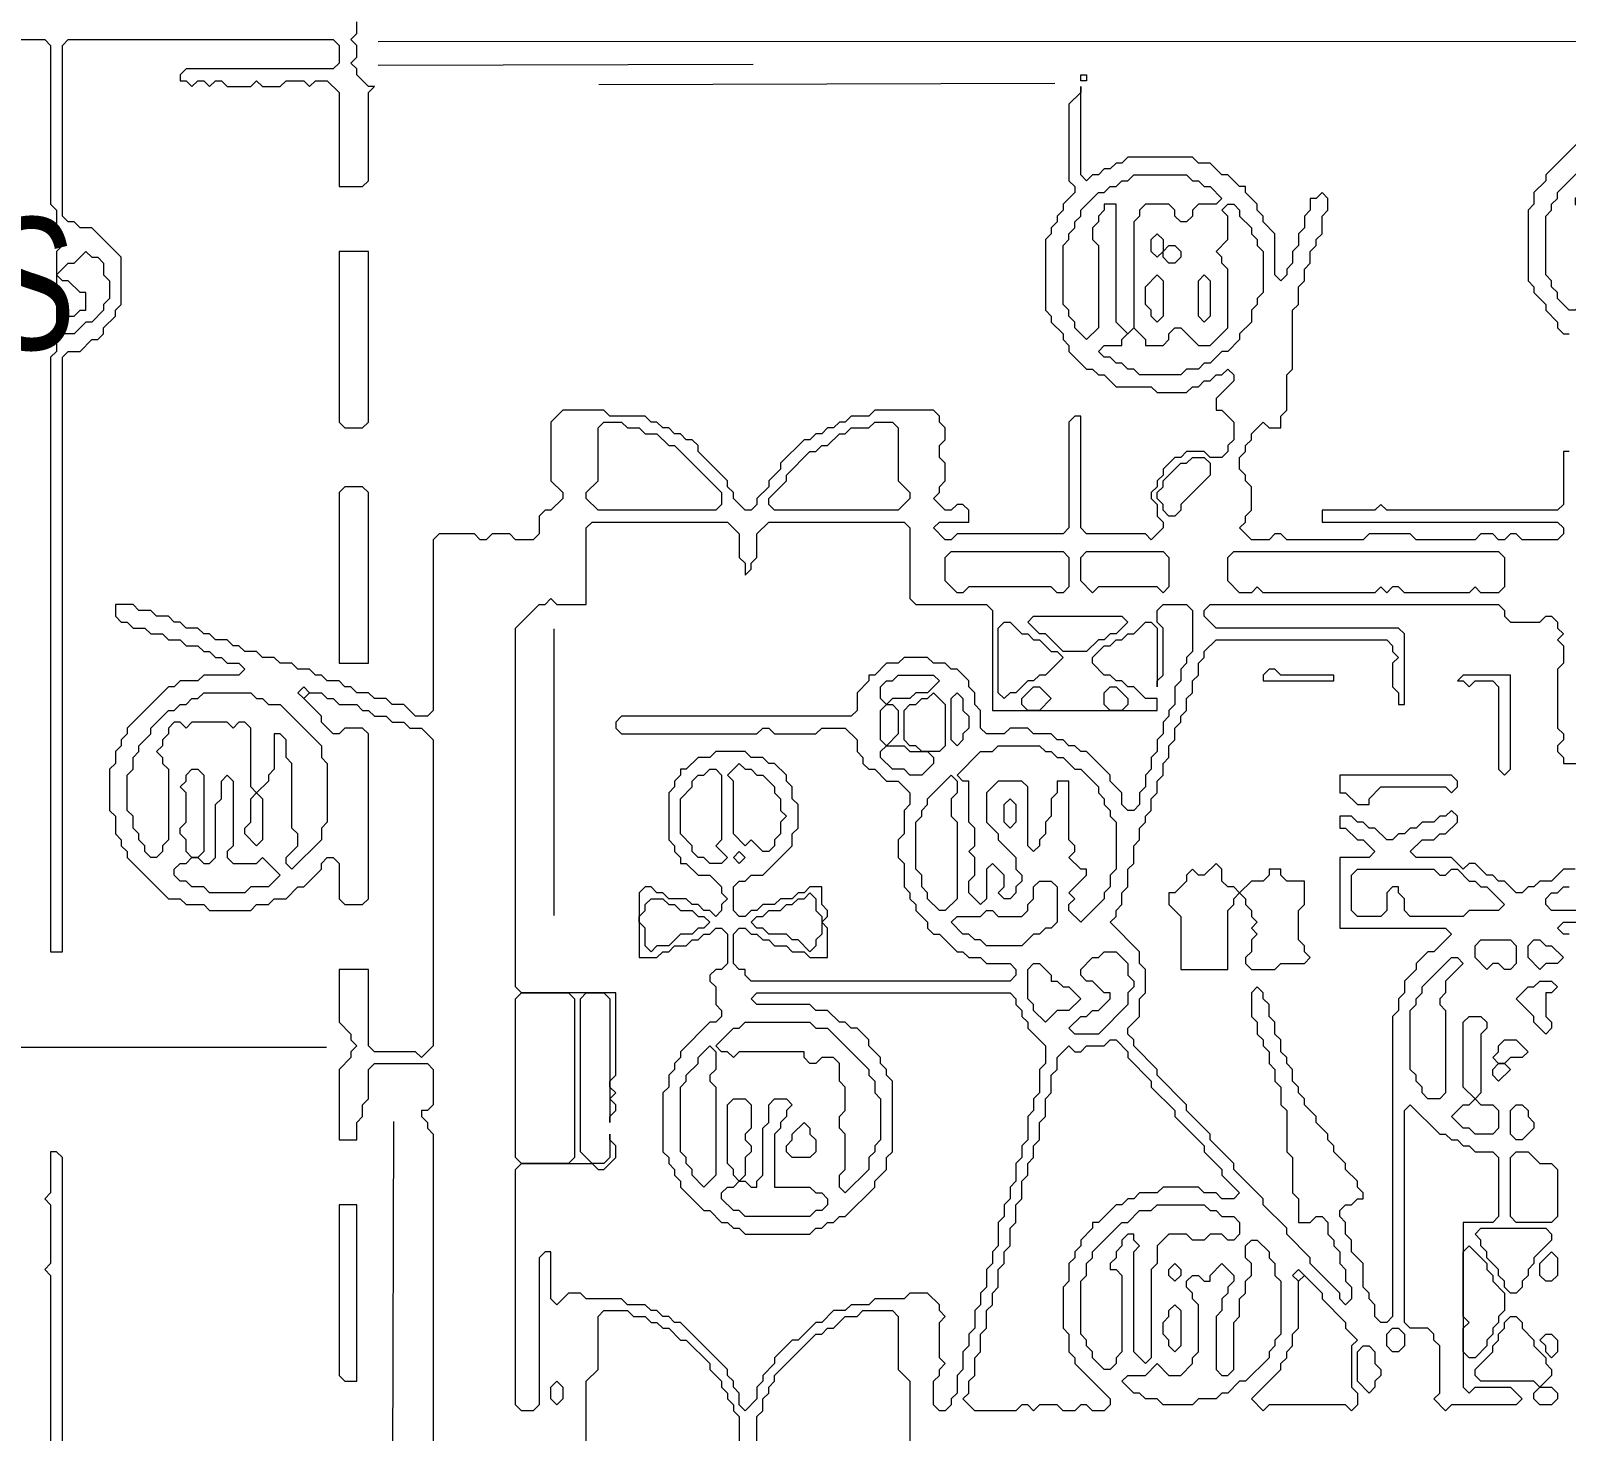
# Model space of a CAD drawing. Extents: x 20 to 3943, y 20 to 2783.
# Drawn here: x 2481.6 to 2742.5, y 1603.5 to 1841.5 of the extents above; entities that cross this region are included whole.
import ezdxf

# ---------------------------------------------------------------- set-up
doc = ezdxf.new("R2010")
doc.units = 0
for name, color, linetype, lineweight in [('OCR_TEXT', 6, 'Continuous', 0), ('TRACE_CURVE', 6, 'Continuous', 0), ('TRACE_STRAIGHT', 5, 'Continuous', 0), ('TRACE_TEXT_SYMBOL', 6, 'Continuous', 0)]:
    doc.layers.add(name, color=color, linetype=linetype, lineweight=lineweight)
doc.styles.add('wqy-unicode', font='wqy-unicode.lff')

msp = doc.modelspace()

# ---------------------------------------------------------------- linework, layer by layer
at = {"layer": 'TRACE_CURVE', "color": 6}
for points in [[(2533, 1840), (2534, 1839), (2534, 1836), (2533, 1835), (2508, 1835), (2507, 1834), (2507, 1833), (2508, 1833), (2509, 1832), (2510, 1833), (2511, 1833), (2512, 1832), (2513, 1833), (2514, 1833), (2515, 1832), (2519, 1832), (2520, 1833), (2521, 1832), (2524, 1832), (2525, 1833), (2528, 1833), (2529, 1832), (2530, 1833), (2532, 1833), (2534, 1831), (2534, 1815), (2538, 1815), (2539, 1816), (2539, 1831), (2540, 1832), (2539, 1832), (2537, 1834), (2537, 1835), (2536, 1836), (2537, 1837), (2537, 1839), (2536, 1840), (2537, 1841), (2537, 1843)], [(2444, 1840), (2484, 1840), (2485, 1839), (2485, 1812), (2486, 1811), (2486, 1807), (2487, 1806), (2487, 1805), (2486, 1804), (2486, 1792), (2487, 1792), (2488, 1793), (2489, 1793), (2490, 1794), (2491, 1794), (2491, 1797), (2490, 1797), (2488, 1799), (2487, 1799), (2486, 1800), (2488, 1802), (2489, 1802), (2491, 1804), (2492, 1803), (2493, 1803), (2494, 1802), (2494, 1800), (2495, 1799), (2495, 1796), (2494, 1795), (2494, 1794), (2492, 1792), (2491, 1792), (2489, 1790), (2486, 1790), (2486, 1787), (2485, 1786), (2485, 1685), (2487, 1685), (2487, 1786), (2488, 1787), (2490, 1787), (2492, 1789), (2493, 1789), (2494, 1790), (2494, 1791), (2496, 1793), (2496, 1794), (2497, 1795), (2497, 1803), (2492, 1808), (2490, 1808), (2489, 1809), (2488, 1809), (2487, 1810), (2487, 1839), (2488, 1840), (2533, 1840)], [(2687, 1769), (2688, 1770), (2688, 1771), (2689, 1772), (2689, 1773), (2691, 1775), (2692, 1774), (2694, 1774), (2694, 1776), (2695, 1777), (2695, 1783), (2696, 1784), (2696, 1794), (2697, 1795), (2697, 1798), (2698, 1799), (2698, 1801), (2699, 1802), (2699, 1804), (2700, 1805), (2700, 1806), (2701, 1807), (2701, 1810), (2702, 1811), (2702, 1813), (2701, 1814), (2700, 1813), (2699, 1813), (2699, 1811), (2698, 1810), (2698, 1808), (2697, 1807), (2697, 1805), (2696, 1804), (2696, 1802), (2695, 1801), (2695, 1800), (2694, 1799), (2693, 1800), (2693, 1807), (2691, 1809), (2691, 1810), (2690, 1811), (2690, 1812), (2688, 1814), (2688, 1815), (2687, 1815), (2685, 1817), (2684, 1817), (2682, 1819), (2680, 1819), (2679, 1820), (2668, 1820), (2667, 1819), (2666, 1819), (2665, 1818), (2664, 1818), (2663, 1817), (2662, 1817), (2661, 1816), (2660, 1817), (2660, 1832), (2660, 1831), (2658, 1829)], [(2658, 1829), (2658, 1816), (2659, 1815), (2659, 1814), (2657, 1812), (2657, 1811), (2656, 1810), (2656, 1809), (2655, 1808), (2655, 1807), (2654, 1806), (2654, 1794), (2655, 1793), (2655, 1792), (2657, 1790), (2657, 1789), (2658, 1788), (2658, 1787), (2661, 1784), (2662, 1784), (2663, 1783), (2664, 1783), (2666, 1781), (2672, 1781), (2673, 1780), (2678, 1780), (2679, 1781), (2680, 1781), (2681, 1782), (2682, 1782), (2683, 1783), (2684, 1783), (2685, 1784), (2686, 1783), (2686, 1782), (2683, 1779), (2683, 1777), (2684, 1777), (2686, 1775), (2686, 1772), (2685, 1771), (2685, 1770), (2684, 1769), (2682, 1769), (2681, 1770), (2678, 1770), (2677, 1769), (2676, 1769), (2674, 1767), (2674, 1766), (2673, 1765), (2673, 1764), (2672, 1763), (2672, 1762), (2673, 1761), (2673, 1759), (2674, 1758), (2674, 1757), (2672, 1755), (2671, 1756), (2661, 1756), (2660, 1757), (2660, 1776), (2659, 1776)], [(2572, 1777), (2570, 1775), (2570, 1765), (2572, 1763), (2572, 1762), (2570, 1760), (2569, 1760), (2568, 1759), (2568, 1756), (2567, 1755), (2564, 1755), (2563, 1756), (2560, 1756), (2559, 1755), (2558, 1755), (2557, 1756), (2551, 1756), (2550, 1755), (2550, 1726), (2549, 1725), (2547, 1725), (2545, 1727), (2543, 1727), (2542, 1728), (2540, 1728), (2539, 1729), (2537, 1729), (2536, 1730), (2535, 1730), (2534, 1731), (2532, 1731), (2531, 1732), (2530, 1732), (2529, 1733), (2527, 1733), (2526, 1734), (2524, 1734), (2523, 1735), (2521, 1735), (2520, 1736), (2518, 1736), (2517, 1737), (2516, 1737), (2515, 1738), (2513, 1738), (2512, 1739), (2511, 1739), (2510, 1740), (2508, 1740), (2507, 1741), (2506, 1741), (2505, 1742), (2503, 1742), (2502, 1743), (2500, 1743), (2499, 1744), (2496, 1744), (2496, 1742), (2497, 1741), (2498, 1741), (2499, 1740), (2501, 1740), (2502, 1739), (2504, 1739)], [(2659, 1776), (2658, 1775), (2658, 1757), (2657, 1756), (2639, 1756), (2638, 1755), (2637, 1755), (2635, 1757), (2636, 1758), (2641, 1758), (2641, 1760), (2640, 1761), (2639, 1761), (2638, 1760), (2637, 1760), (2635, 1762), (2636, 1763), (2636, 1764), (2637, 1765), (2637, 1768), (2636, 1769), (2636, 1771), (2637, 1772), (2637, 1774), (2636, 1775), (2636, 1776), (2635, 1777), (2625, 1777), (2624, 1776), (2621, 1776), (2620, 1775), (2619, 1775), (2618, 1774), (2617, 1774), (2616, 1773), (2615, 1773), (2614, 1772), (2613, 1772), (2609, 1768), (2609, 1767), (2607, 1765), (2607, 1764), (2605, 1762), (2605, 1761), (2604, 1760), (2603, 1760), (2601, 1762), (2601, 1763), (2600, 1764), (2600, 1765), (2595, 1770), (2595, 1771), (2594, 1772), (2593, 1772), (2592, 1773), (2591, 1773), (2590, 1774), (2589, 1774), (2588, 1775), (2587, 1775), (2586, 1776), (2580, 1776), (2579, 1777), (2572, 1777)], [(2743, 1770), (2742, 1770), (2742, 1761), (2741, 1760), (2712, 1760), (2711, 1761), (2710, 1760), (2701, 1760), (2701, 1758), (2741, 1758), (2742, 1757), (2742, 1756), (2741, 1755), (2735, 1755), (2734, 1756), (2733, 1756), (2732, 1755), (2731, 1755), (2730, 1756), (2728, 1756), (2727, 1755), (2717, 1755), (2716, 1756), (2709, 1756), (2708, 1755), (2695, 1755), (2694, 1756), (2693, 1756), (2692, 1755), (2689, 1755), (2687, 1757), (2688, 1758), (2688, 1759), (2689, 1760), (2689, 1764), (2688, 1765), (2688, 1766), (2687, 1767), (2687, 1769)], [(2569, 1744), (2570, 1745), (2571, 1744), (2576, 1744), (2576, 1757)], [(2576, 1757), (2577, 1758), (2600, 1758), (2602, 1756), (2602, 1752), (2603, 1751), (2603, 1749), (2604, 1750), (2604, 1751), (2605, 1752), (2605, 1756), (2607, 1758), (2630, 1758), (2631, 1757), (2631, 1745), (2632, 1744), (2644, 1744), (2645, 1743), (2645, 1726), (2673, 1726), (2673, 1728), (2671, 1728), (2669, 1730), (2668, 1730), (2667, 1731), (2666, 1731), (2665, 1732), (2664, 1732), (2662, 1734), (2662, 1735), (2664, 1737), (2665, 1737), (2666, 1738), (2667, 1738), (2668, 1739), (2669, 1739), (2671, 1741), (2672, 1741), (2673, 1740), (2673, 1730), (2673, 1731), (2674, 1732), (2674, 1740), (2673, 1741), (2673, 1743), (2674, 1744), (2678, 1744), (2679, 1743), (2679, 1736), (2678, 1735), (2678, 1734), (2677, 1733), (2677, 1731), (2676, 1730), (2676, 1727), (2675, 1726), (2675, 1725), (2674, 1724), (2674, 1722), (2673, 1721), (2673, 1719), (2672, 1718), (2672, 1716), (2671, 1715)], [(2606, 1613), (2606, 1612), (2605, 1611), (2605, 1609), (2603, 1607), (2602, 1608), (2602, 1610), (2601, 1611), (2601, 1612), (2600, 1613), (2600, 1614), (2592, 1622), (2591, 1622), (2590, 1623), (2589, 1623), (2588, 1624), (2587, 1624), (2586, 1625), (2583, 1625), (2582, 1626), (2576, 1626), (2575, 1627), (2573, 1627), (2571, 1625), (2570, 1626), (2570, 1634), (2569, 1634), (2568, 1633), (2568, 1608), (2567, 1607), (2565, 1607), (2564, 1608), (2564, 1648), (2565, 1649), (2577, 1649), (2578, 1648), (2579, 1648), (2581, 1650), (2581, 1652), (2580, 1653), (2580, 1654), (2580, 1650), (2579, 1649), (2577, 1649), (2575, 1651), (2575, 1677), (2576, 1678), (2579, 1678), (2580, 1677), (2580, 1656), (2580, 1657), (2581, 1658), (2581, 1659), (2580, 1660), (2581, 1661), (2580, 1662), (2580, 1663), (2581, 1664), (2581, 1678), (2565, 1678), (2564, 1679), (2564, 1740), (2568, 1744), (2569, 1744)], [(2681, 1743), (2682, 1744), (2731, 1744), (2732, 1743), (2732, 1742), (2733, 1741), (2738, 1741), (2739, 1742), (2740, 1742), (2741, 1741), (2741, 1740), (2742, 1739), (2741, 1738), (2742, 1737), (2742, 1734), (2741, 1733), (2741, 1723), (2742, 1722), (2742, 1721), (2741, 1720), (2741, 1719), (2742, 1718), (2742, 1717), (2752, 1717)], [(2712, 1738), (2713, 1737), (2713, 1736), (2714, 1735), (2713, 1734), (2713, 1730), (2714, 1729), (2714, 1727), (2715, 1727), (2715, 1739), (2714, 1740), (2683, 1740), (2681, 1742), (2681, 1743)], [(2504, 1739), (2505, 1738), (2507, 1738), (2508, 1737), (2510, 1737), (2511, 1736), (2512, 1736), (2513, 1735), (2514, 1735), (2515, 1734), (2517, 1734), (2518, 1733), (2517, 1732), (2511, 1732), (2510, 1731), (2507, 1731), (2506, 1730), (2505, 1730), (2498, 1723), (2498, 1722), (2497, 1721), (2497, 1720), (2496, 1719), (2496, 1717), (2495, 1716), (2495, 1709), (2496, 1708), (2496, 1705), (2497, 1704), (2497, 1703), (2498, 1702), (2498, 1701), (2505, 1694), (2507, 1694), (2508, 1693), (2511, 1693), (2512, 1692), (2519, 1692), (2520, 1693), (2522, 1693), (2523, 1694), (2525, 1694), (2527, 1696), (2528, 1696), (2531, 1699), (2531, 1700), (2532, 1701), (2533, 1701), (2534, 1700), (2534, 1694), (2535, 1693), (2538, 1693), (2539, 1694), (2539, 1722), (2538, 1723), (2535, 1723), (2534, 1722), (2533, 1722), (2531, 1724), (2531, 1725), (2528, 1728), (2529, 1729), (2531, 1729), (2532, 1728)], [(2706, 1628), (2706, 1626), (2705, 1625), (2704, 1626), (2704, 1627), (2699, 1632), (2699, 1633), (2695, 1637), (2695, 1638), (2691, 1642), (2691, 1643), (2686, 1648), (2686, 1649), (2682, 1653), (2682, 1654), (2678, 1658), (2678, 1659), (2673, 1664), (2673, 1665), (2669, 1669), (2669, 1670), (2668, 1671), (2668, 1672), (2670, 1674), (2670, 1677), (2671, 1678), (2671, 1682), (2670, 1683), (2670, 1685), (2665, 1690), (2666, 1691), (2666, 1692), (2667, 1693), (2667, 1695), (2668, 1696), (2668, 1699), (2669, 1700), (2669, 1703), (2670, 1704), (2670, 1706), (2671, 1707), (2671, 1708), (2672, 1709), (2672, 1711), (2673, 1712), (2673, 1714), (2674, 1715), (2674, 1717), (2675, 1718), (2675, 1720), (2676, 1721), (2676, 1723), (2677, 1724), (2677, 1725), (2678, 1726), (2678, 1728), (2679, 1729), (2679, 1731), (2680, 1732), (2680, 1734), (2681, 1735), (2681, 1736), (2683, 1738), (2712, 1738)], [(2671, 1715), (2671, 1713), (2670, 1712), (2670, 1710), (2669, 1709), (2668, 1709), (2667, 1710), (2667, 1712), (2665, 1714), (2665, 1715), (2661, 1719), (2660, 1719), (2659, 1720), (2658, 1720), (2657, 1721), (2656, 1721), (2655, 1722), (2652, 1722), (2651, 1723), (2648, 1723), (2647, 1722), (2644, 1722), (2643, 1723), (2643, 1726), (2642, 1727), (2642, 1729), (2641, 1730), (2641, 1731), (2639, 1733), (2638, 1733), (2637, 1734), (2635, 1734), (2634, 1735), (2630, 1735), (2629, 1734), (2627, 1734), (2625, 1732), (2624, 1732), (2624, 1731), (2622, 1729), (2622, 1726), (2621, 1725), (2582, 1725), (2581, 1724), (2581, 1723), (2582, 1722), (2605, 1722), (2606, 1723), (2607, 1723), (2608, 1722), (2615, 1722), (2616, 1723), (2620, 1723), (2622, 1721), (2622, 1719), (2623, 1718), (2623, 1717), (2624, 1716), (2625, 1716), (2627, 1714), (2629, 1714), (2631, 1712), (2631, 1710), (2630, 1709)], [(2510, 1728), (2511, 1729), (2519, 1729), (2520, 1728), (2521, 1728), (2522, 1727), (2524, 1727), (2531, 1720), (2531, 1718), (2532, 1717), (2532, 1707), (2531, 1706), (2531, 1704), (2526, 1699), (2525, 1700), (2525, 1701), (2527, 1703), (2527, 1705), (2526, 1706), (2526, 1717), (2525, 1718), (2525, 1721), (2524, 1722), (2523, 1722), (2523, 1716), (2522, 1715), (2522, 1714), (2520, 1712), (2519, 1713), (2519, 1723), (2518, 1724), (2517, 1724), (2516, 1723), (2515, 1724), (2509, 1724), (2508, 1723), (2507, 1724), (2506, 1724), (2505, 1723), (2505, 1722), (2504, 1721), (2504, 1720), (2503, 1719), (2504, 1718), (2504, 1717), (2505, 1716), (2505, 1704), (2504, 1703), (2504, 1702), (2503, 1701), (2502, 1701), (2501, 1702), (2501, 1703), (2500, 1704), (2500, 1705), (2499, 1706), (2499, 1708), (2498, 1709), (2498, 1715), (2499, 1716), (2499, 1718), (2500, 1719), (2500, 1720), (2502, 1722)], [(2502, 1722), (2502, 1723), (2505, 1726), (2506, 1726), (2507, 1727), (2508, 1727), (2509, 1728), (2510, 1728)], [(2532, 1728), (2533, 1728), (2534, 1727), (2537, 1727), (2538, 1726), (2539, 1726), (2540, 1725), (2542, 1725), (2543, 1724), (2545, 1724), (2546, 1723), (2548, 1723), (2550, 1721), (2550, 1669), (2548, 1667), (2547, 1668), (2540, 1668), (2539, 1669), (2539, 1682), (2534, 1682), (2534, 1673), (2536, 1671), (2536, 1670), (2537, 1669), (2536, 1668), (2536, 1667), (2534, 1665), (2534, 1653), (2537, 1653), (2537, 1656), (2538, 1657), (2538, 1659), (2539, 1660), (2539, 1665), (2540, 1666), (2549, 1666), (2550, 1665), (2550, 1659), (2549, 1658), (2548, 1658), (2548, 1657), (2549, 1656), (2549, 1655), (2550, 1654), (2550, 1594)], [(2645, 1719), (2646, 1720), (2653, 1720), (2654, 1719), (2655, 1719), (2656, 1718), (2657, 1718), (2659, 1716), (2660, 1716), (2663, 1713), (2663, 1712), (2664, 1711), (2664, 1710), (2665, 1709), (2665, 1708), (2666, 1707), (2666, 1699), (2665, 1698), (2665, 1696), (2664, 1695), (2664, 1694), (2660, 1690), (2658, 1692), (2658, 1693), (2659, 1694), (2658, 1695), (2661, 1698), (2661, 1699), (2660, 1699), (2658, 1701), (2659, 1702), (2659, 1703), (2658, 1704), (2658, 1714), (2656, 1714), (2656, 1712), (2655, 1711), (2655, 1708), (2654, 1707), (2654, 1705), (2653, 1704), (2653, 1703), (2652, 1702), (2651, 1703), (2651, 1713), (2650, 1714), (2646, 1714), (2644, 1712), (2644, 1707), (2646, 1705), (2646, 1704), (2649, 1701), (2649, 1699), (2650, 1698), (2650, 1697), (2649, 1696), (2649, 1695), (2648, 1694), (2647, 1694), (2646, 1695), (2647, 1696), (2647, 1698), (2645, 1700), (2644, 1699)], [(2606, 1698), (2611, 1703), (2611, 1705), (2612, 1706), (2612, 1710), (2611, 1711), (2611, 1713), (2610, 1714), (2610, 1715), (2608, 1717), (2607, 1717), (2606, 1718), (2604, 1718), (2603, 1719), (2598, 1719), (2597, 1718), (2595, 1718), (2593, 1716), (2592, 1716), (2592, 1715), (2591, 1714), (2591, 1713), (2590, 1712), (2590, 1704), (2591, 1703), (2591, 1702), (2592, 1701), (2592, 1700), (2593, 1700), (2595, 1698), (2597, 1698), (2599, 1696), (2599, 1695), (2600, 1694), (2599, 1693), (2599, 1692), (2598, 1691), (2597, 1692), (2596, 1692), (2595, 1693), (2594, 1693), (2593, 1694), (2590, 1694), (2589, 1695), (2588, 1695), (2587, 1696), (2586, 1696), (2585, 1695), (2585, 1684), (2588, 1684), (2589, 1685), (2590, 1685), (2591, 1686), (2593, 1686), (2594, 1687), (2595, 1687), (2596, 1688), (2597, 1688), (2598, 1689), (2599, 1689), (2600, 1688), (2600, 1683), (2599, 1682), (2598, 1682)], [(2644, 1699), (2644, 1694), (2643, 1693), (2641, 1695), (2641, 1697), (2642, 1698), (2642, 1701), (2641, 1702), (2642, 1703), (2642, 1706), (2641, 1707), (2641, 1714), (2640, 1714), (2639, 1715), (2643, 1719), (2645, 1719)], [(2630, 1709), (2630, 1705), (2629, 1704), (2629, 1701), (2630, 1700), (2630, 1696), (2631, 1695), (2631, 1694), (2632, 1693), (2632, 1692), (2634, 1690), (2634, 1689), (2635, 1688), (2636, 1688), (2639, 1685), (2640, 1685), (2641, 1684), (2643, 1684), (2644, 1683), (2648, 1683), (2649, 1682), (2649, 1681), (2648, 1680), (2604, 1680), (2603, 1681), (2603, 1682), (2602, 1682), (2601, 1683), (2601, 1688), (2602, 1689), (2603, 1689), (2604, 1688), (2605, 1688), (2606, 1687), (2607, 1687), (2608, 1686), (2610, 1686), (2611, 1685), (2613, 1685), (2614, 1684), (2617, 1684), (2617, 1689), (2616, 1690), (2617, 1691), (2617, 1692), (2616, 1693), (2616, 1696), (2614, 1696), (2613, 1695), (2612, 1695), (2611, 1694), (2609, 1694), (2608, 1693), (2606, 1693), (2605, 1692), (2604, 1692), (2603, 1691), (2602, 1691), (2601, 1692), (2601, 1696), (2602, 1697), (2603, 1697), (2604, 1698), (2606, 1698)], [(2730, 1698), (2729, 1698), (2727, 1700), (2726, 1700), (2725, 1699), (2723, 1701), (2717, 1701), (2716, 1702), (2718, 1704), (2720, 1704), (2721, 1705), (2722, 1705), (2724, 1707), (2724, 1708), (2723, 1709), (2722, 1708), (2721, 1708), (2720, 1707), (2718, 1707), (2717, 1706), (2716, 1706), (2715, 1705), (2714, 1705), (2713, 1704), (2712, 1704), (2710, 1706), (2709, 1706), (2708, 1707), (2707, 1707), (2706, 1708), (2704, 1708), (2704, 1706), (2705, 1706), (2707, 1704), (2708, 1704), (2710, 1702), (2709, 1701), (2704, 1701), (2704, 1689), (2722, 1689), (2723, 1688), (2720, 1685), (2719, 1685), (2717, 1683), (2717, 1682), (2715, 1680), (2715, 1678), (2714, 1677), (2714, 1675), (2713, 1674), (2713, 1623), (2712, 1622), (2711, 1622), (2710, 1623), (2710, 1625), (2709, 1626), (2709, 1627), (2708, 1628), (2708, 1632), (2706, 1634), (2706, 1636), (2705, 1637), (2705, 1639), (2704, 1640)], [(2744, 1699), (2742, 1699), (2740, 1697), (2738, 1697), (2737, 1696), (2736, 1696), (2735, 1695), (2734, 1695), (2732, 1697), (2731, 1697), (2730, 1698)], [(2746, 1692), (2740, 1692), (2739, 1693), (2739, 1694), (2740, 1695), (2741, 1695), (2742, 1696), (2743, 1696)], [(2743, 1688), (2742, 1688), (2741, 1689), (2742, 1690), (2746, 1690)], [(2598, 1682), (2597, 1681), (2597, 1680), (2598, 1679), (2598, 1676), (2599, 1675), (2599, 1674), (2598, 1673), (2597, 1673), (2592, 1668), (2592, 1667), (2591, 1666), (2591, 1665), (2590, 1664), (2590, 1662), (2589, 1661), (2589, 1651), (2590, 1650), (2590, 1649), (2591, 1648), (2591, 1647), (2592, 1646), (2592, 1645), (2596, 1641), (2597, 1641), (2599, 1639), (2600, 1639), (2601, 1638), (2602, 1638), (2603, 1637), (2614, 1637), (2615, 1638), (2616, 1638), (2617, 1639), (2618, 1639), (2619, 1640), (2620, 1640), (2625, 1645), (2625, 1646), (2627, 1648), (2627, 1650), (2628, 1651), (2628, 1663), (2627, 1664), (2627, 1665), (2626, 1666), (2626, 1667), (2624, 1669), (2624, 1670), (2622, 1672), (2621, 1672), (2620, 1673), (2619, 1673), (2617, 1675), (2615, 1675), (2614, 1676), (2605, 1676), (2604, 1677), (2605, 1678), (2648, 1678), (2649, 1677), (2649, 1676), (2650, 1675), (2650, 1674)], [(2704, 1640), (2704, 1641), (2705, 1642), (2706, 1642), (2707, 1643), (2708, 1643), (2708, 1644), (2707, 1645), (2707, 1646), (2705, 1648), (2705, 1649), (2703, 1651), (2703, 1652), (2702, 1653), (2702, 1654), (2700, 1656), (2700, 1657), (2698, 1659), (2698, 1660), (2697, 1661), (2697, 1662), (2696, 1663), (2696, 1665), (2695, 1666), (2695, 1667), (2694, 1668), (2694, 1670), (2693, 1671), (2693, 1673), (2692, 1674), (2692, 1676), (2691, 1677), (2691, 1678), (2690, 1679), (2689, 1678), (2689, 1674), (2690, 1673), (2690, 1671), (2691, 1670), (2691, 1669), (2692, 1668), (2692, 1666), (2693, 1665), (2693, 1663), (2694, 1662), (2694, 1659), (2695, 1658), (2695, 1651), (2696, 1650), (2696, 1644), (2697, 1643), (2697, 1639), (2699, 1639), (2700, 1640), (2701, 1640), (2702, 1639), (2702, 1637), (2703, 1636), (2703, 1635), (2704, 1634), (2704, 1632), (2705, 1631), (2705, 1629), (2706, 1628)], [(2650, 1674), (2651, 1673), (2651, 1672), (2654, 1669), (2654, 1666), (2653, 1665), (2653, 1661), (2652, 1660), (2652, 1658), (2651, 1657), (2651, 1653), (2650, 1652), (2650, 1650), (2649, 1649), (2649, 1646), (2648, 1645), (2648, 1643), (2647, 1642), (2647, 1640), (2646, 1639), (2646, 1635), (2645, 1634), (2645, 1632), (2644, 1631), (2644, 1628), (2643, 1627), (2643, 1625), (2642, 1624), (2642, 1621), (2641, 1620), (2641, 1618), (2640, 1617), (2640, 1614), (2639, 1613), (2639, 1610), (2638, 1609), (2638, 1608), (2637, 1607), (2636, 1607), (2635, 1608), (2635, 1612), (2636, 1613), (2636, 1614), (2637, 1615), (2636, 1616), (2636, 1622), (2637, 1623), (2636, 1624), (2636, 1625), (2634, 1627), (2631, 1627), (2630, 1626), (2625, 1626), (2624, 1625), (2621, 1625), (2620, 1624), (2618, 1624), (2616, 1622), (2615, 1622), (2612, 1619), (2611, 1619), (2608, 1616), (2608, 1615), (2606, 1613)], [(2664, 1669), (2665, 1670), (2666, 1670), (2668, 1668), (2668, 1667), (2672, 1663), (2672, 1662), (2676, 1658), (2676, 1657), (2681, 1652), (2681, 1651), (2684, 1648), (2684, 1647), (2687, 1644), (2686, 1643), (2684, 1643), (2683, 1644), (2681, 1644), (2680, 1645), (2674, 1645), (2673, 1644), (2670, 1644), (2669, 1643), (2668, 1643), (2667, 1642), (2666, 1642), (2663, 1639), (2662, 1639), (2662, 1638), (2660, 1636), (2660, 1635), (2659, 1634), (2659, 1633), (2658, 1632), (2658, 1629), (2657, 1628), (2657, 1621), (2658, 1620), (2658, 1617), (2659, 1616), (2659, 1615), (2665, 1609), (2665, 1608), (2664, 1607), (2662, 1607), (2661, 1608), (2660, 1608), (2659, 1607), (2657, 1607), (2656, 1608), (2653, 1608), (2652, 1607), (2651, 1608), (2650, 1608), (2649, 1607), (2642, 1607), (2640, 1609), (2641, 1610), (2641, 1612), (2642, 1613), (2642, 1616), (2643, 1617), (2643, 1620), (2644, 1621)], [(2644, 1621), (2644, 1624), (2645, 1625), (2645, 1627), (2646, 1628), (2646, 1631), (2647, 1632), (2647, 1634), (2648, 1635), (2648, 1638), (2649, 1639), (2649, 1642), (2650, 1643), (2650, 1646), (2651, 1647), (2651, 1649), (2652, 1650), (2652, 1652), (2653, 1653), (2653, 1656), (2654, 1657), (2654, 1660), (2655, 1661), (2655, 1664), (2656, 1665), (2656, 1667), (2658, 1669), (2659, 1668), (2660, 1668), (2661, 1669), (2664, 1669)], [(2487, 1567), (2487, 1650), (2486, 1651), (2485, 1651), (2485, 1644), (2484, 1643), (2485, 1642), (2485, 1632), (2484, 1631), (2485, 1630), (2485, 1569)], [(2576, 1594), (2576, 1612), (2578, 1614), (2578, 1623)], [(2578, 1623), (2579, 1624), (2583, 1624), (2584, 1623), (2586, 1623), (2587, 1622), (2588, 1622), (2589, 1621), (2590, 1621), (2592, 1619), (2593, 1619), (2597, 1615), (2597, 1614), (2599, 1612), (2599, 1611), (2600, 1610), (2600, 1609), (2601, 1608), (2601, 1607), (2602, 1606), (2602, 1601)], [(2605, 1600), (2605, 1606), (2606, 1607), (2606, 1609), (2607, 1610), (2607, 1611), (2608, 1612), (2608, 1613), (2615, 1620), (2616, 1620), (2617, 1621), (2618, 1621), (2620, 1623), (2622, 1623), (2623, 1624), (2628, 1624), (2629, 1623), (2629, 1614), (2631, 1612), (2631, 1594)]]:
    msp.add_lwpolyline(points, dxfattribs=at)
for points in [[(2668, 1816), (2669, 1817), (2678, 1817), (2679, 1816), (2680, 1816), (2681, 1815), (2682, 1815), (2684, 1813), (2683, 1812), (2680, 1812), (2679, 1811), (2679, 1810), (2678, 1809), (2677, 1809), (2676, 1810), (2676, 1811), (2675, 1812), (2671, 1812), (2670, 1811), (2670, 1810), (2669, 1809), (2669, 1791), (2668, 1790), (2666, 1792), (2666, 1812), (2664, 1812), (2664, 1811), (2663, 1810), (2663, 1809), (2662, 1808), (2662, 1806), (2663, 1805), (2663, 1791), (2661, 1789), (2659, 1791), (2659, 1792), (2658, 1793), (2658, 1794), (2657, 1795), (2657, 1805), (2658, 1806), (2658, 1807), (2659, 1808), (2659, 1809), (2660, 1810), (2660, 1811), (2663, 1814), (2664, 1814), (2665, 1815), (2666, 1815), (2667, 1816)], [(2684, 1811), (2685, 1812), (2686, 1812), (2687, 1811), (2687, 1810), (2689, 1808), (2689, 1807), (2690, 1806), (2690, 1805), (2691, 1804), (2691, 1797), (2690, 1796), (2690, 1795), (2689, 1794), (2689, 1792), (2687, 1790), (2687, 1789), (2685, 1787), (2684, 1787), (2682, 1785), (2681, 1785), (2680, 1784), (2678, 1784), (2677, 1783), (2670, 1783), (2669, 1784), (2668, 1784), (2667, 1785), (2666, 1785), (2665, 1786), (2664, 1786), (2663, 1787), (2664, 1788), (2667, 1788), (2667, 1789), (2669, 1791), (2671, 1789), (2671, 1788), (2674, 1788), (2675, 1789), (2675, 1790), (2676, 1791), (2677, 1791), (2680, 1788), (2682, 1788), (2685, 1791), (2685, 1801), (2684, 1802), (2684, 1803), (2683, 1804), (2685, 1806), (2685, 1810)], [(2672, 1806), (2673, 1807), (2674, 1806), (2674, 1804), (2673, 1803), (2672, 1804)], [(2674, 1804), (2675, 1805), (2676, 1805), (2677, 1804), (2677, 1803), (2676, 1802), (2675, 1802), (2674, 1803)], [(2673, 1800), (2674, 1799), (2674, 1793), (2673, 1792), (2672, 1793), (2672, 1794), (2671, 1795), (2671, 1798)], [(2680, 1799), (2681, 1800), (2682, 1799), (2682, 1793), (2681, 1792), (2680, 1793)], [(2578, 1774), (2579, 1775), (2582, 1775), (2583, 1774), (2585, 1774), (2586, 1773), (2588, 1773), (2590, 1771), (2591, 1771), (2599, 1763), (2599, 1761), (2598, 1760), (2578, 1760), (2576, 1762), (2576, 1763), (2578, 1765)], [(2624, 1774), (2625, 1775), (2628, 1775), (2629, 1774), (2629, 1765), (2631, 1763), (2631, 1762), (2629, 1760), (2608, 1760), (2607, 1761), (2607, 1762), (2610, 1765), (2610, 1766), (2614, 1770), (2615, 1770), (2616, 1771), (2617, 1771), (2619, 1773), (2620, 1773), (2621, 1774)], [(2678, 1768), (2679, 1769), (2681, 1769), (2682, 1768), (2682, 1766), (2677, 1761), (2677, 1760), (2676, 1759), (2675, 1759), (2674, 1760), (2674, 1761), (2673, 1762), (2673, 1763), (2674, 1764), (2674, 1765), (2677, 1768)], [(2637, 1752), (2638, 1753), (2657, 1753), (2658, 1752), (2658, 1747), (2657, 1746), (2656, 1746), (2655, 1747), (2641, 1747), (2640, 1746), (2639, 1746), (2637, 1748)], [(2660, 1752), (2661, 1753), (2674, 1753), (2675, 1752), (2675, 1747), (2674, 1746), (2673, 1747), (2663, 1747), (2662, 1746), (2660, 1748)], [(2685, 1752), (2686, 1753), (2731, 1753), (2732, 1752), (2732, 1747), (2731, 1746), (2728, 1746), (2727, 1747), (2726, 1746), (2715, 1746), (2714, 1747), (2713, 1747), (2712, 1746), (2711, 1747), (2710, 1746), (2691, 1746), (2690, 1747), (2689, 1746), (2687, 1746), (2685, 1748)], [(2646, 1740), (2647, 1741), (2648, 1741), (2650, 1739), (2651, 1739), (2652, 1738), (2653, 1738), (2655, 1736), (2656, 1736), (2657, 1735), (2654, 1732), (2653, 1732), (2652, 1731), (2651, 1731), (2649, 1729), (2648, 1729), (2647, 1728), (2646, 1729)], [(2651, 1741), (2652, 1742), (2667, 1742), (2668, 1741), (2666, 1739), (2665, 1739), (2664, 1738), (2663, 1738), (2661, 1736), (2657, 1736), (2654, 1739), (2653, 1739)], [(2527, 1729), (2528, 1730), (2529, 1729), (2528, 1728)], [(2628, 1731), (2629, 1732), (2635, 1732), (2636, 1731), (2634, 1729), (2632, 1729), (2631, 1728), (2628, 1728), (2627, 1727), (2626, 1728), (2626, 1730), (2627, 1731)], [(2652, 1730), (2653, 1730), (2655, 1728), (2653, 1726), (2651, 1726), (2650, 1727), (2650, 1728)], [(2664, 1729), (2665, 1730), (2666, 1730), (2668, 1728), (2668, 1727), (2667, 1726), (2665, 1726), (2664, 1727)], [(2634, 1728), (2635, 1729), (2637, 1727), (2637, 1720), (2636, 1719), (2633, 1719), (2632, 1720), (2631, 1720), (2630, 1721), (2630, 1726), (2631, 1727), (2632, 1727), (2633, 1728)], [(2638, 1728), (2639, 1729), (2640, 1728), (2640, 1726), (2641, 1725), (2641, 1723), (2640, 1722), (2640, 1721), (2639, 1720), (2638, 1721)], [(2626, 1726), (2627, 1727), (2628, 1727), (2629, 1726), (2629, 1722), (2627, 1720), (2626, 1721)], [(2626, 1719), (2627, 1720), (2630, 1720), (2631, 1719), (2634, 1719), (2635, 1718), (2635, 1717), (2633, 1715), (2631, 1715), (2630, 1716), (2628, 1716), (2626, 1718)], [(2602, 1717), (2603, 1716), (2604, 1716), (2605, 1715), (2606, 1715), (2608, 1713), (2608, 1712), (2609, 1711), (2609, 1709), (2610, 1708), (2609, 1707), (2609, 1705), (2608, 1704), (2608, 1703), (2607, 1702), (2606, 1702), (2604, 1704), (2603, 1703), (2601, 1705), (2601, 1714), (2600, 1715)], [(2514, 1714), (2515, 1715), (2516, 1714), (2516, 1703), (2515, 1702), (2515, 1701), (2516, 1700), (2520, 1700), (2521, 1701), (2524, 1698), (2522, 1696), (2519, 1696), (2518, 1695), (2512, 1695), (2511, 1696), (2509, 1696), (2508, 1697), (2507, 1697), (2506, 1698), (2506, 1699), (2507, 1700), (2508, 1700), (2509, 1701), (2510, 1701), (2511, 1700), (2512, 1700), (2513, 1701), (2513, 1710), (2514, 1711)], [(2508, 1715), (2509, 1716), (2510, 1716), (2511, 1715), (2511, 1702), (2510, 1701), (2509, 1701), (2508, 1702), (2508, 1704), (2507, 1705), (2507, 1706), (2508, 1707), (2508, 1712), (2507, 1713), (2508, 1714)], [(2596, 1715), (2597, 1716), (2598, 1716), (2599, 1715), (2599, 1704), (2598, 1703), (2600, 1701), (2599, 1700), (2597, 1700), (2596, 1701), (2595, 1701), (2594, 1702), (2594, 1703), (2592, 1705), (2592, 1711), (2594, 1713), (2594, 1714), (2595, 1715)], [(2638, 1715), (2639, 1714), (2639, 1712), (2638, 1711), (2638, 1708), (2639, 1707), (2639, 1694), (2637, 1692), (2636, 1692), (2634, 1694), (2634, 1695), (2633, 1696), (2633, 1698), (2632, 1699), (2632, 1707), (2633, 1708), (2633, 1709), (2634, 1710), (2634, 1711)], [(2519, 1711), (2520, 1712), (2521, 1711), (2521, 1704), (2520, 1703), (2518, 1705), (2518, 1706), (2519, 1707)], [(2647, 1710), (2648, 1711), (2649, 1710), (2649, 1707), (2648, 1706), (2647, 1707)], [(2601, 1701), (2602, 1702), (2603, 1701), (2602, 1700)], [(2706, 1698), (2707, 1699), (2720, 1699), (2721, 1698), (2722, 1698), (2723, 1699), (2724, 1699), (2726, 1697), (2727, 1697), (2728, 1696), (2729, 1696), (2732, 1693), (2731, 1692), (2726, 1692), (2725, 1691), (2716, 1691), (2715, 1692), (2715, 1694), (2714, 1695), (2714, 1696), (2713, 1696), (2712, 1695), (2712, 1692), (2711, 1691), (2707, 1691), (2706, 1692)], [(2652, 1696), (2653, 1697), (2655, 1697), (2656, 1696), (2656, 1690), (2655, 1689), (2654, 1689), (2653, 1688), (2652, 1688), (2650, 1686), (2644, 1686), (2643, 1687), (2642, 1687), (2641, 1688), (2640, 1688), (2638, 1690), (2639, 1691), (2643, 1691), (2644, 1692), (2645, 1692), (2646, 1691), (2650, 1691), (2651, 1692), (2651, 1693), (2652, 1694)], [(2586, 1693), (2587, 1694), (2589, 1694), (2590, 1693), (2591, 1693), (2592, 1692), (2594, 1692), (2595, 1691), (2596, 1691), (2597, 1690), (2596, 1689), (2595, 1689), (2594, 1688), (2592, 1688), (2590, 1686), (2588, 1686), (2587, 1685), (2586, 1686), (2586, 1689), (2585, 1690), (2585, 1691), (2586, 1692)], [(2613, 1694), (2614, 1695), (2615, 1694), (2615, 1692), (2616, 1691), (2616, 1688), (2615, 1687), (2615, 1686), (2614, 1685), (2612, 1687), (2611, 1687), (2610, 1688), (2607, 1688), (2606, 1689), (2605, 1689), (2604, 1690), (2605, 1691), (2606, 1691), (2607, 1692), (2609, 1692), (2610, 1693), (2611, 1693), (2612, 1694)], [(2727, 1686), (2728, 1687), (2733, 1687), (2734, 1686), (2734, 1683), (2733, 1682), (2732, 1682), (2731, 1683), (2730, 1683), (2729, 1682), (2727, 1684)], [(2736, 1686), (2737, 1687), (2738, 1687), (2739, 1686), (2740, 1686), (2742, 1684), (2741, 1683), (2739, 1683), (2738, 1682), (2736, 1684)], [(2651, 1682), (2652, 1683), (2653, 1683), (2655, 1681), (2655, 1680), (2656, 1680), (2657, 1679), (2658, 1679), (2660, 1677), (2658, 1675), (2656, 1675), (2654, 1673), (2652, 1675), (2652, 1676), (2651, 1677)], [(2663, 1684), (2664, 1685), (2666, 1685), (2668, 1683), (2668, 1681), (2669, 1680), (2669, 1679), (2668, 1678), (2668, 1676), (2663, 1671), (2659, 1671), (2658, 1672), (2660, 1674), (2661, 1674), (2662, 1675), (2663, 1675), (2665, 1677), (2665, 1678), (2664, 1678), (2662, 1680), (2661, 1680), (2660, 1681), (2660, 1682), (2662, 1684)], [(2723, 1684), (2724, 1684), (2725, 1683), (2722, 1680), (2722, 1678), (2721, 1677), (2721, 1676), (2722, 1675), (2722, 1661), (2721, 1660), (2719, 1660), (2718, 1661), (2718, 1662), (2717, 1663), (2717, 1664), (2716, 1665), (2716, 1675), (2717, 1676), (2717, 1677), (2718, 1678), (2718, 1679)], [(2564, 1677), (2565, 1678), (2573, 1678), (2574, 1677), (2574, 1650), (2573, 1649), (2565, 1649), (2564, 1650)], [(2737, 1679), (2738, 1680), (2740, 1680), (2741, 1679), (2740, 1678), (2739, 1678), (2739, 1674), (2740, 1673), (2740, 1672), (2739, 1671), (2737, 1673), (2737, 1674), (2734, 1677), (2736, 1679)], [(2602, 1672), (2603, 1673), (2614, 1673), (2615, 1672), (2617, 1672), (2624, 1665), (2624, 1664), (2625, 1663), (2625, 1661), (2626, 1660), (2626, 1653), (2625, 1652), (2625, 1651), (2624, 1650), (2624, 1648), (2620, 1644), (2619, 1645), (2619, 1647), (2620, 1648), (2620, 1654), (2619, 1655), (2619, 1657), (2620, 1658), (2620, 1662), (2619, 1663), (2619, 1666), (2618, 1667), (2616, 1667), (2615, 1666), (2614, 1666), (2613, 1667), (2613, 1668), (2602, 1668), (2601, 1667), (2600, 1668), (2599, 1668), (2598, 1669), (2601, 1672)], [(2725, 1673), (2726, 1674), (2728, 1674), (2729, 1673), (2729, 1672), (2728, 1671), (2728, 1661), (2727, 1660), (2725, 1662)], [(2731, 1669), (2732, 1670), (2734, 1670), (2736, 1668), (2735, 1667), (2733, 1667), (2732, 1666), (2731, 1666), (2730, 1667), (2731, 1668)], [(2597, 1669), (2598, 1668), (2598, 1665), (2597, 1664), (2597, 1663), (2598, 1662), (2598, 1647), (2596, 1645), (2594, 1647), (2594, 1648), (2593, 1649), (2593, 1650), (2592, 1651), (2592, 1662), (2593, 1663), (2593, 1664), (2595, 1666), (2595, 1667)], [(2730, 1665), (2731, 1666), (2732, 1666), (2733, 1665), (2731, 1663), (2730, 1664)], [(2607, 1659), (2608, 1660), (2610, 1660), (2611, 1659), (2610, 1658), (2610, 1657), (2609, 1656), (2609, 1655), (2608, 1654), (2608, 1645), (2614, 1645), (2615, 1644), (2616, 1644), (2617, 1643), (2617, 1642), (2616, 1641), (2615, 1641), (2614, 1640), (2603, 1640), (2602, 1641), (2601, 1641), (2599, 1643), (2599, 1644), (2600, 1645), (2601, 1645), (2602, 1646), (2603, 1646), (2604, 1645), (2605, 1645), (2605, 1646), (2606, 1647), (2606, 1655), (2607, 1656)], [(2600, 1659), (2601, 1660), (2603, 1660), (2604, 1659), (2604, 1655), (2603, 1654), (2603, 1653), (2604, 1652), (2604, 1651), (2603, 1650), (2603, 1647), (2602, 1646), (2601, 1647), (2601, 1648), (2600, 1649)], [(2726, 1659), (2727, 1660), (2728, 1659), (2730, 1659), (2731, 1658), (2731, 1655), (2730, 1654), (2727, 1654), (2726, 1655), (2725, 1655), (2723, 1657), (2725, 1659)], [(2715, 1658), (2716, 1659), (2721, 1654), (2722, 1654), (2723, 1653), (2724, 1653), (2725, 1652), (2726, 1652), (2727, 1651), (2730, 1651), (2731, 1650), (2731, 1640), (2730, 1639), (2725, 1639), (2725, 1611), (2726, 1610), (2727, 1611), (2733, 1611), (2735, 1609), (2734, 1608), (2723, 1608), (2722, 1607), (2720, 1609), (2721, 1610), (2721, 1618), (2720, 1619), (2720, 1620), (2719, 1621), (2716, 1621), (2715, 1622)], [(2733, 1658), (2734, 1659), (2735, 1659), (2736, 1658), (2736, 1657), (2737, 1656), (2737, 1655), (2735, 1653), (2734, 1653), (2733, 1654)], [(2613, 1656), (2614, 1655), (2614, 1654), (2615, 1653), (2615, 1651), (2614, 1650), (2611, 1650), (2610, 1651), (2610, 1652), (2611, 1653), (2611, 1654)], [(2733, 1650), (2734, 1651), (2736, 1651), (2738, 1649), (2740, 1649), (2741, 1648), (2741, 1640), (2740, 1639), (2734, 1639), (2733, 1640)], [(2672, 1641), (2673, 1642), (2681, 1642), (2682, 1641), (2683, 1641), (2684, 1640), (2686, 1640), (2687, 1639), (2687, 1637), (2686, 1636), (2685, 1636), (2684, 1637), (2682, 1637), (2681, 1636), (2679, 1636), (2678, 1637), (2675, 1637), (2673, 1635), (2673, 1632), (2672, 1631), (2672, 1616), (2671, 1615), (2669, 1617), (2669, 1634), (2670, 1635), (2669, 1636), (2669, 1637), (2668, 1637), (2667, 1636), (2667, 1635), (2666, 1634), (2666, 1633), (2665, 1632), (2665, 1631), (2666, 1631), (2667, 1630), (2667, 1617), (2666, 1616), (2666, 1615), (2665, 1614), (2664, 1614), (2662, 1616), (2662, 1617), (2661, 1618), (2661, 1619), (2660, 1620), (2660, 1629), (2661, 1630), (2661, 1632), (2662, 1633), (2662, 1634), (2667, 1639), (2668, 1639), (2670, 1641)], [(2688, 1635), (2689, 1636), (2690, 1636), (2692, 1634), (2692, 1633), (2693, 1632), (2693, 1630), (2694, 1629), (2694, 1620), (2693, 1619), (2693, 1618), (2692, 1617), (2692, 1616), (2688, 1612), (2687, 1612), (2685, 1610), (2684, 1610), (2683, 1609), (2680, 1609), (2679, 1608), (2674, 1608), (2673, 1609), (2671, 1609), (2670, 1610), (2669, 1610), (2667, 1612), (2668, 1613), (2671, 1613), (2673, 1615), (2675, 1613), (2677, 1613), (2679, 1615), (2679, 1616), (2680, 1617), (2680, 1625), (2679, 1626), (2679, 1627), (2678, 1628), (2678, 1629), (2679, 1630), (2680, 1630), (2681, 1629), (2682, 1629), (2682, 1630), (2684, 1632), (2686, 1630), (2686, 1629), (2685, 1628), (2685, 1627), (2684, 1626), (2684, 1624), (2683, 1623), (2683, 1614), (2684, 1613), (2685, 1613), (2686, 1614), (2686, 1622), (2687, 1623), (2687, 1626), (2688, 1627), (2688, 1629), (2689, 1630), (2689, 1632), (2688, 1633)], [(2727, 1637), (2728, 1638), (2739, 1638), (2740, 1637), (2740, 1636), (2737, 1633), (2737, 1632), (2736, 1631), (2736, 1630), (2735, 1629), (2735, 1628), (2734, 1627), (2733, 1627), (2732, 1628), (2732, 1629), (2731, 1630), (2731, 1631), (2729, 1633), (2729, 1634), (2728, 1635), (2728, 1636)], [(2725, 1634), (2726, 1635), (2729, 1632), (2729, 1631), (2730, 1630), (2730, 1629), (2732, 1627), (2732, 1624), (2731, 1623), (2731, 1622), (2730, 1621), (2730, 1620), (2729, 1619), (2729, 1618), (2727, 1616), (2726, 1616), (2725, 1617), (2725, 1621), (2726, 1622), (2725, 1623)], [(2740, 1634), (2741, 1633), (2741, 1630), (2740, 1629), (2739, 1629), (2738, 1630), (2738, 1632)], [(2675, 1631), (2676, 1632), (2677, 1631), (2677, 1630), (2676, 1629), (2675, 1630)], [(2696, 1630), (2697, 1631), (2698, 1630), (2697, 1629)], [(2697, 1629), (2698, 1630), (2701, 1627), (2701, 1626), (2705, 1622), (2705, 1621), (2707, 1619), (2706, 1618), (2706, 1611), (2707, 1610), (2707, 1608), (2706, 1607), (2705, 1608), (2692, 1608), (2691, 1607), (2689, 1609), (2694, 1614), (2694, 1615), (2695, 1616), (2695, 1617), (2696, 1618), (2696, 1620), (2697, 1621)], [(2675, 1624), (2676, 1625), (2677, 1624), (2677, 1618), (2676, 1617), (2675, 1618), (2675, 1619), (2674, 1620), (2674, 1622), (2675, 1623)], [(2732, 1622), (2733, 1623), (2734, 1623), (2735, 1622), (2735, 1621), (2737, 1619), (2737, 1618), (2739, 1616), (2739, 1615), (2740, 1614), (2740, 1613), (2738, 1611), (2737, 1612), (2728, 1612), (2727, 1613), (2727, 1614), (2730, 1617), (2730, 1618), (2731, 1619), (2731, 1620), (2732, 1621)], [(2712, 1620), (2713, 1621), (2714, 1621), (2715, 1620), (2715, 1618), (2714, 1617), (2713, 1617), (2712, 1618)], [(2707, 1617), (2708, 1618), (2709, 1618), (2710, 1617), (2710, 1615), (2711, 1614), (2711, 1613), (2710, 1612), (2710, 1611), (2709, 1610), (2707, 1612)], [(2738, 1619), (2739, 1620), (2740, 1620), (2741, 1619), (2741, 1617), (2740, 1616), (2739, 1617), (2739, 1618)], [(2570, 1611), (2571, 1612), (2572, 1611), (2572, 1609), (2571, 1608), (2570, 1609)], [(2737, 1610), (2738, 1611), (2740, 1611), (2741, 1610), (2741, 1609), (2740, 1608), (2738, 1608), (2737, 1609)]]:
    msp.add_lwpolyline(points, close=True, dxfattribs=at)
at = {"layer": 'TRACE_STRAIGHT', "color": 5}
for p, q in [((2540.625, 1839.68), (2751.875, 1839.713)), ((2540.623, 1835.671), (2604.378, 1835.801)), ((2578.125, 1832.358), (2655.628, 1832.592)), ((2570.466, 1739.876), (2570.513, 1691.124)), ((2414.375, 1668.726), (2531.875, 1668.766)), ((2543.005, 1557.375), (2543.333, 1656.128))]:
    msp.add_line(p, q, dxfattribs=at)
at = {"layer": 'TRACE_TEXT_SYMBOL', "color": 6}
for points in [[(2660, 1834), (2661, 1834), (2661, 1833), (2660, 1833)], [(2745, 1818), (2746, 1817), (2746, 1815), (2744, 1813), (2744, 1812), (2746, 1810), (2746, 1797), (2745, 1796), (2745, 1795), (2744, 1794), (2743, 1794), (2741, 1796), (2741, 1797), (2740, 1798), (2740, 1799), (2739, 1800), (2739, 1810), (2740, 1811), (2740, 1812), (2741, 1813), (2741, 1814)], [(2534, 1804), (2534, 1775), (2535, 1774), (2538, 1774), (2539, 1775), (2539, 1804)], [(2535, 1764), (2534, 1763), (2534, 1734), (2539, 1734), (2539, 1763), (2538, 1764)], [(2692, 1733), (2691, 1732), (2691, 1731), (2703, 1731), (2703, 1732), (2694, 1732), (2693, 1733)], [(2725, 1732), (2724, 1731), (2725, 1731), (2726, 1730), (2727, 1731), (2730, 1731), (2731, 1730), (2731, 1716), (2732, 1715), (2733, 1716), (2733, 1732)], [(2704, 1715), (2704, 1712), (2705, 1712), (2707, 1710), (2709, 1710), (2709, 1711), (2711, 1713), (2722, 1713), (2723, 1712), (2724, 1713), (2724, 1714), (2723, 1715)], [(2683, 1700), (2681, 1698), (2680, 1698), (2679, 1699), (2678, 1698), (2678, 1697), (2676, 1695), (2675, 1695), (2675, 1693), (2677, 1691), (2677, 1682), (2685, 1682), (2685, 1692), (2686, 1693), (2686, 1694), (2687, 1695), (2688, 1694), (2688, 1693), (2689, 1692), (2689, 1691), (2690, 1690), (2689, 1689), (2690, 1688), (2689, 1687), (2689, 1685), (2688, 1684), (2688, 1683), (2689, 1682), (2693, 1682), (2694, 1683), (2698, 1683), (2699, 1684), (2698, 1685), (2698, 1686), (2697, 1687), (2697, 1692), (2698, 1693), (2698, 1697), (2695, 1697), (2694, 1698), (2694, 1699), (2692, 1699), (2692, 1698), (2691, 1697), (2689, 1697), (2687, 1695), (2686, 1696), (2685, 1696), (2684, 1697), (2684, 1699)], [(2534, 1642), (2534, 1613), (2535, 1612), (2537, 1612), (2537, 1642)]]:
    msp.add_lwpolyline(points, close=True, dxfattribs=at)
msp.add_lwpolyline([(2745, 1823), (2739, 1817), (2739, 1816), (2737, 1814), (2737, 1812), (2736, 1811), (2736, 1799), (2737, 1798), (2737, 1797), (2739, 1795), (2739, 1794), (2741, 1792), (2741, 1791), (2742, 1790), (2743, 1790)], dxfattribs=at)

# ---------------------------------------------------------------- texts
at = {"layer": 'OCR_TEXT', "color": 6, "style": 'wqy-unicode', "width": 0.759445}
msp.add_text('S', height=22.476, dxfattribs=at).set_placement((2474, 1787.3))

doc.saveas('drawing.dxf')
